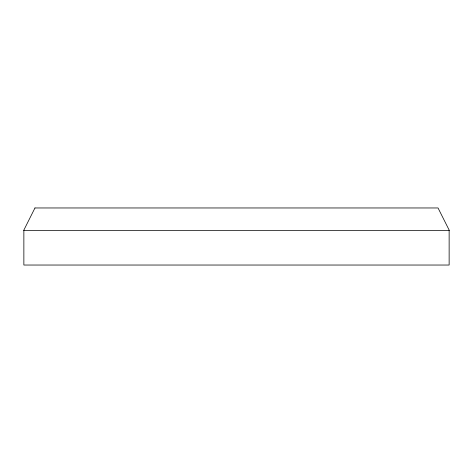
<?xml version="1.0" encoding="UTF-8"?>
<svg xmlns="http://www.w3.org/2000/svg" width="473" height="473" viewBox="0 0 473 473"><rect width="100%" height="100%" fill="white"/><g stroke="black" fill="none" stroke-linecap="round" stroke-linejoin="round"><path stroke-width="0.71" d="M449.137 230.475L449.137 265.034L23.863 265.034L23.863 230.475M34.967 207.966L23.662 230.475L449.35 230.475L438.033 207.966L34.961 207.966"/></g></svg>
